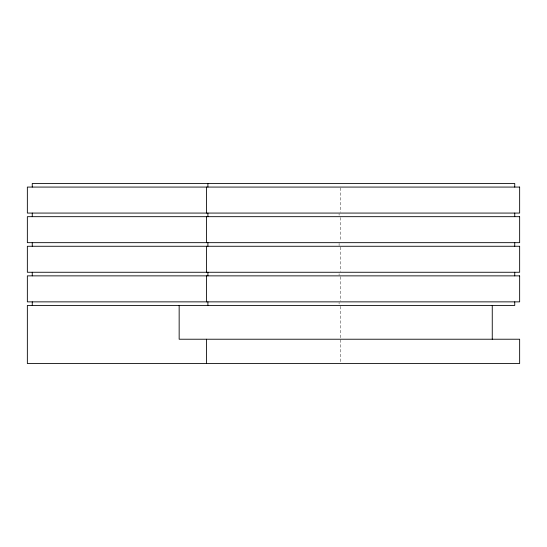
<?xml version="1.0" encoding="UTF-8"?>
<svg xmlns="http://www.w3.org/2000/svg" width="547" height="547" viewBox="0 0 547 547"><rect width="100%" height="100%" fill="white"/><g stroke="black" fill="none" stroke-linecap="round" stroke-linejoin="round"><path stroke-width="0.41" stroke-dasharray="2.73 2.05" d="M340.453 187.915L340.453 212.229M340.453 217.508L340.453 240.988M340.453 247.107L340.453 271.421M340.453 276.7L340.453 301.021M340.453 306.313L340.453 362.675M339.099 213.788L339.099 215.231M339.099 243.388L339.099 245.548M339.099 273.705L339.099 275.141M339.099 302.58L339.099 304.023"/><path stroke-width="0.82" d="M514.741 187.074L514.741 183.471L32.259 183.471L32.259 187.074M514.741 213.07L514.741 216.674M514.741 242.663L514.741 246.266M514.741 272.262L514.741 275.866M514.741 301.862L514.741 305.458L27.35 305.458L27.35 363.529L519.65 363.529L519.65 339.222L179.156 339.222L179.156 305.458M492.259 305.458L492.259 339.222M207.901 183.471L207.901 187.074M207.901 213.07L207.901 216.674M207.901 242.663L207.901 246.266M207.901 272.262L207.901 275.866M207.901 301.862L207.901 305.458M206.547 187.074L206.547 213.07M206.547 216.674L206.547 242.663M206.547 246.266L206.547 272.262M206.547 275.866L206.547 301.862M206.547 339.222L206.547 363.529M32.259 213.07L32.259 216.674M32.259 242.663L32.259 246.266M32.259 272.262L32.259 275.866M32.259 301.862L32.259 305.458M519.65 187.074L27.35 187.074L27.35 213.07L519.65 213.07L519.65 187.074M519.65 216.674L27.35 216.674L27.35 242.663L519.65 242.663L519.65 216.674M519.65 246.266L27.35 246.266L27.35 272.262L519.65 272.262L519.65 246.266M519.65 275.866L27.35 275.866L27.35 301.862L519.65 301.862L519.65 275.866"/></g></svg>
